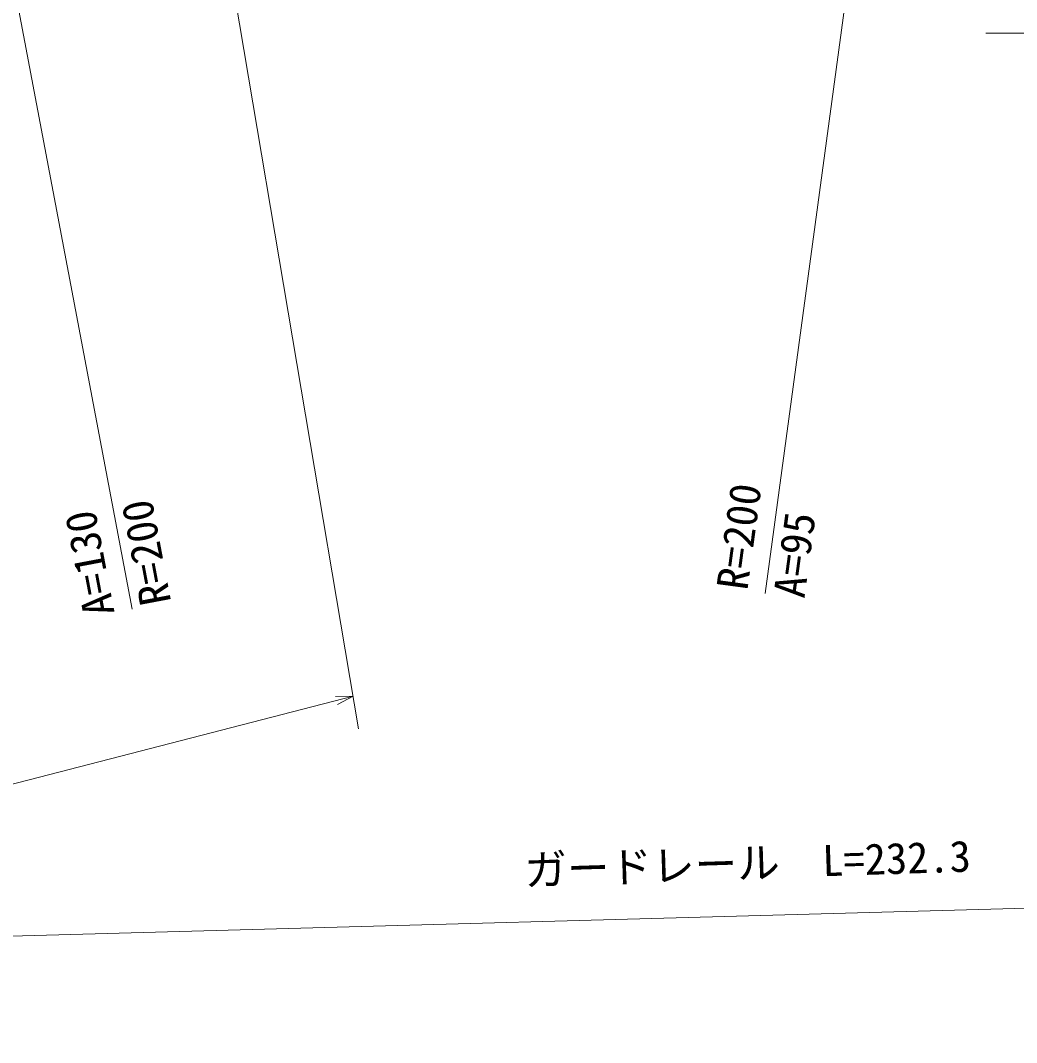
# Model space of a CAD drawing. Units: millimetres, scale not verified. Extents: x -1459003 to 1952903, y -3121393 to 1511092.
# Drawn here: x 170867 to 229376, y 205873 to 265921 of the extents above; entities that cross this region are included whole.
import ezdxf
from ezdxf.enums import TextEntityAlignment as Align

# ---------------------------------------------------------------- set-up
doc = ezdxf.new("R2010")
doc.units = ezdxf.units.MM
doc.header["$LTSCALE"] = 1000
doc.layers.add('M-BGD', color=7, linetype='Continuous', lineweight=25)
doc.layers.add('M-STR-HTXT', color=7, linetype='Continuous', lineweight=13)
doc.styles.add('@ＭＳ ゴシック', font='')
doc.styles.add('ＭＳ ゴシック', font='')
doc.styles.get('@ＭＳ ゴシック').set_extended_font_data('@MS Gothic')
doc.styles.get('ＭＳ ゴシック').set_extended_font_data('MS Gothic')

msp = doc.modelspace()

# ---------------------------------------------------------------- linework, layer by layer
at = {"layer": 'M-BGD'}
for centre, radius, start, end in [((336281, -251332), 590751, 108.92784, 108.92784), ((327953, 48758), 244231, 77.98744, 77.98744), ((327967, 48816), 243571, 77.98532, 77.98532), ((249103, -1392240), 1683492, 84.67993, 84.67993), ((249103, -1392240), 1683492, 84.73973, 84.73973), ((246950, -1415440), 1705953, 84.68032, 84.68032), ((246950, -1415440), 1705953, 84.73933, 84.73933), ((248310, 3857), 282415, 80.7712, 80.7712)]:
    msp.add_arc(centre, radius, start, end, dxfattribs=at)
at = {"layer": 'M-STR-HTXT'}
for p, q in [((224673, 306574), (214602, 232253)), ((163467, 305014), (177433, 231326)), ((182123, 275290), (190724, 224312)), ((257397, 265180), (227579, 265180)), ((190402, 226220), (121397, 208426)), ((190402, 226220), (189371, 226212)), ((190402, 226220), (189496, 225728)), ((142421, 211354), (313104, 216057))]:
    msp.add_line(p, q, dxfattribs=at)

# ---------------------------------------------------------------- texts
at = {"layer": 'M-STR-HTXT', "style": '@ＭＳ ゴシック'}
for s, rotation, p in [('R=200', 82.283, (214107, 232320)), ('A=130', 100.732, (176941, 231233))]:
    msp.add_text(s, height=1833, rotation=rotation, dxfattribs=at).set_placement(p, align=Align.BOTTOM_LEFT)
for s, rotation, p in [('R=200', 100.732, (177924, 231419)), ('A=95', 82.283, (215097, 232186))]:
    msp.add_text(s, height=1833, rotation=rotation, dxfattribs=at).set_placement(p, align=Align.TOP_LEFT)
at = {"layer": 'M-STR-HTXT', "style": 'ＭＳ ゴシック'}
msp.add_text('ガードレール\u3000L=232.3', height=1833, rotation=1.824, dxfattribs=at).set_placement((213623, 214952), align=Align.BOTTOM_CENTER)

doc.saveas('drawing.dxf')
